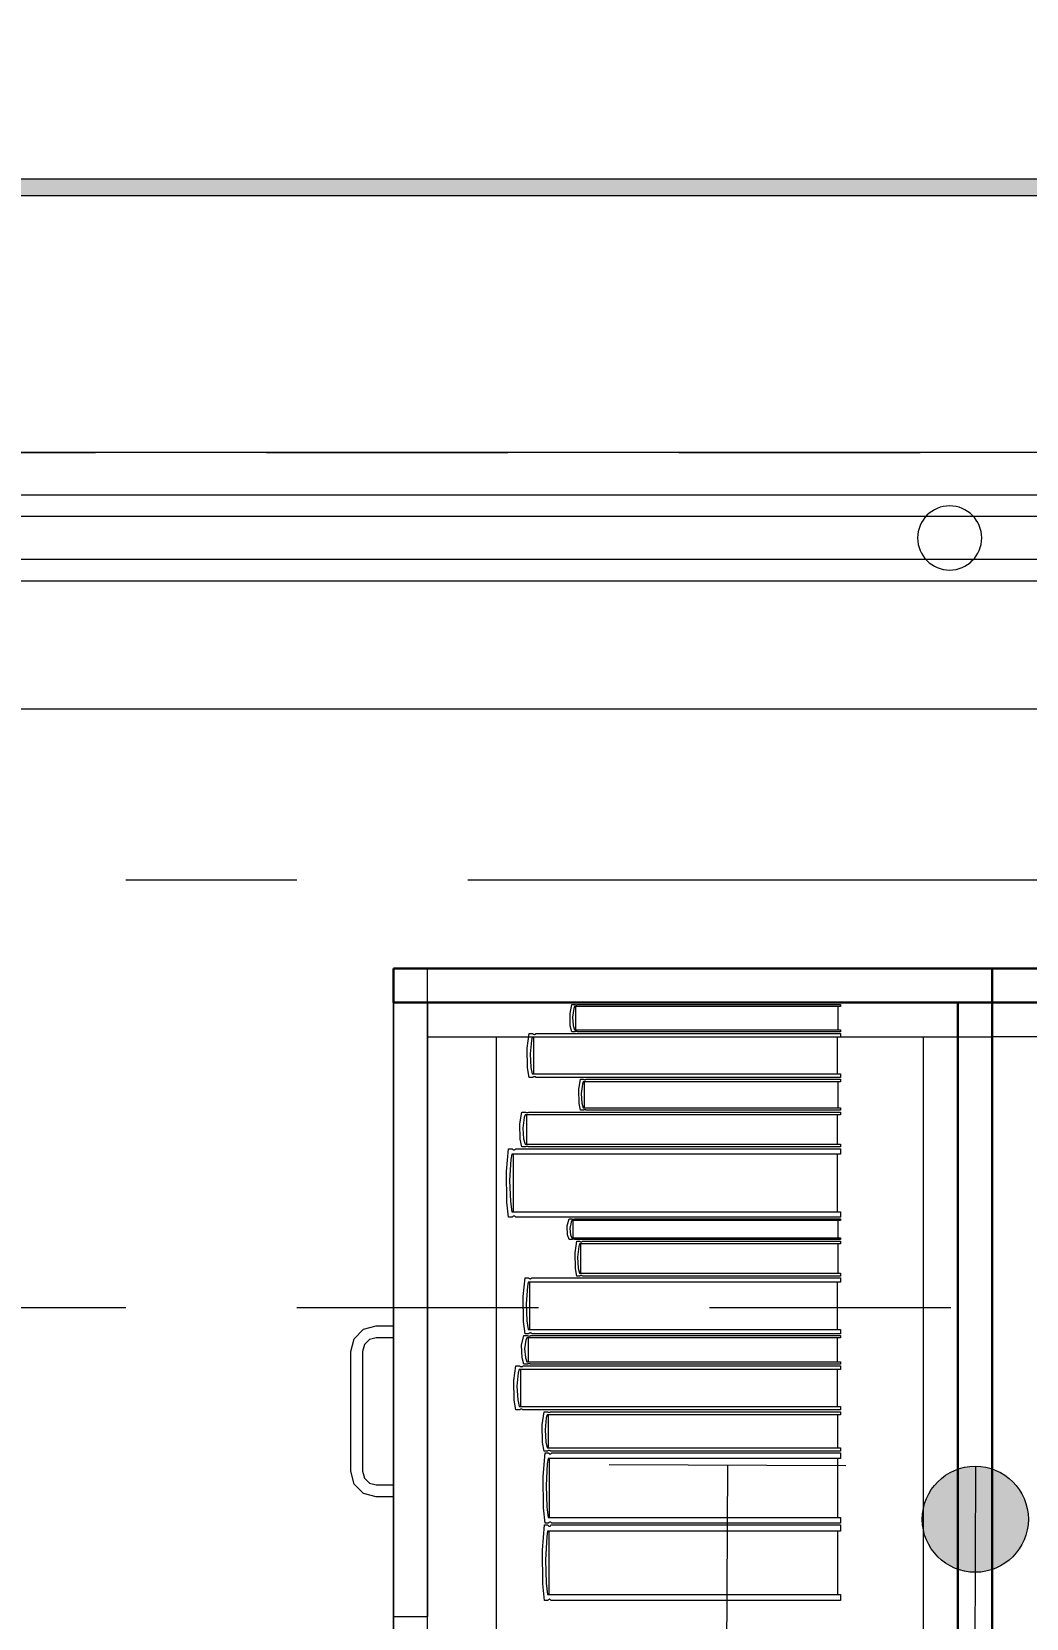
# Model space of a CAD drawing. Header units: inches. Extents: x -19 to 5698, y -728 to 92.
# Drawn here: x 105.29 to 105.872, y 39.218 to 40.146 of the extents above; entities that cross this region are included whole.
import ezdxf

# ---------------------------------------------------------------- set-up
doc = ezdxf.new("R2010")
doc.units = ezdxf.units.IN
doc.header["$MEASUREMENT"] = 0
doc.set_wipeout_variables(frame=1)
doc.header["$PDMODE"] = 1
for name, pattern in [('HIDDEN', [0.375, 0.25, -0.125]), ('Hidden Line', [0.195611, 0.141111, -0.0545]), ('Punto & Raya', [0.65, 0.5, -0.075, 0, -0.075]), ('RAYITAS', [0.375, 0.25, -0.125]), ('Wipeout_Contour', [1, 0, -1])]:
    doc.linetypes.add(name, pattern=pattern)
doc.layers.get('0').update_dxf_attribs({"color": 61})
for name, color, linetype, lineweight in [('00 conduct tomacorr', 120, 'HIDDEN', 30), ('T-TECHO-E', 150, 'Continuous', 20), ('TOMACORRIENTE', 22, 'RAYITAS', 9)]:
    doc.layers.add(name, color=color, linetype=linetype, lineweight=lineweight)
for name, color, linetype in [('02 _ ARQ _ ALB _ Cotas Ejes', 7, 'Continuous'), ('02 _ ARQ _ ALB _ Ejes Generales', 251, 'Continuous'), ('02 _ ARQ _ ZON _ Espacio.3D', 7, 'Continuous'), ('08 _ STR _ EXT _ 07 Losa Aligerada', 7, 'Continuous'), ('08 _ STR _ EXT _ 09 Vigas', 251, 'Continuous'), ('Acabado - Muros', 7, 'Continuous'), ('Estructura - 04 MURO', 7, 'Continuous'), ('Interior - Escaleras & Barandillas', 7, 'Continuous'), ('Interior - Mobiliario', 7, 'Continuous')]:
    doc.layers.add(name, color=color, linetype=linetype)
doc.styles.add('Estilo_Generado_4', font='swisse.ttf')
doc.dimstyles.new('Estilo_Generado__15', dxfattribs={"dimtxt": 0.125, "dimasz": 0.095, "dimexe": 0.18, "dimexo": 0.003, "dimgap": 0, "dimtad": 0, "dimtih": 1, "dimtoh": 1, "dimzin": 0, "dimdsep": 46, "dimtxsty": 'Estilo_Generado_4', "dimblk": 'ARROWHEAD_6', "dimblk1": 'ARROWHEAD_6', "dimblk2": 'ARROWHEAD_6', "dimcen": 0.09, "dimclrd": 144, "dimclre": 144, "dimclrt": 7, "dimadec": 0, "dimazin": 0, "dimtfac": 1, "dimtdec": 4, "dimtmove": 0, "dimatfit": 3, "dimfxl": 1, "dimtolj": 1, "dimtzin": 0, "dimarcsym": 0})

# ---------------------------------------------------------------- blocks, each defined once
blk = doc.blocks.new('ARROWHEAD_6')
at = {"color": 0, "linetype": 'Continuous', "lineweight": 0}
for p, q in [((-0.5, -0.5), (0.5, 0.5)), ((0, 0), (-1, 0))]:
    blk.add_line(p, q, dxfattribs=at)
blk = doc.blocks.new('*D82', base_point=(804.05902, 0))
at = {"layer": '02 _ ARQ _ ALB _ Cotas Ejes', "color": 144, "linetype": 'Continuous', "lineweight": -2, "transparency": 16777216}
for p, q in [((101.81999, 39.653), (101.81999, 45.83784)), ((108.81989, 39.65298), (108.81989, 45.83784)), ((101.91499, 45.65784), (105.08858, 45.65784)), ((108.72489, 45.65784), (105.476, 45.65784))]:
    blk.add_line(p, q, dxfattribs=at)
at = {"layer": 'Defpoints', "color": 0, "linetype": 'Continuous', "transparency": 16777216}
for p in [(108.81989, 45.65784), (101.81999, 39.65), (108.81989, 39.64998)]:
    blk.add_point(p, dxfattribs=at)
at = {"layer": '02 _ ARQ _ ALB _ Cotas Ejes', "color": 144, "linetype": 'Continuous', "lineweight": -2, "transparency": 16777216, "xscale": 0.095, "yscale": 0.095, "zscale": 0.095, "rotation": 180}
blk.add_blockref('ARROWHEAD_6', (101.81999, 45.65784), dxfattribs=at)
at = {"layer": '02 _ ARQ _ ALB _ Cotas Ejes', "color": 144, "linetype": 'Continuous', "lineweight": -2, "transparency": 16777216, "xscale": 0.095, "yscale": 0.095, "zscale": 0.095}
blk.add_blockref('ARROWHEAD_6', (108.81989, 45.65784), dxfattribs=at)
at = {"layer": '02 _ ARQ _ ALB _ Cotas Ejes', "color": 7, "linetype": 'Continuous', "lineweight": 13, "transparency": 16777216, "insert": (105.28229, 45.65784), "char_height": 0.125, "attachment_point": 5, "style": 'Estilo_Generado_4'}
blk.add_mtext('\\A1;7.00', dxfattribs=at)
blk = doc.blocks.new('*D88', base_point=(804.05902, 0))
at = {"layer": '02 _ ARQ _ ALB _ Cotas Ejes', "color": 144, "linetype": 'Continuous', "lineweight": -2, "transparency": 16777216}
for p, q in [((101.56998, 39.903), (101.56998, 45.40877)), ((144.06999, 39.903), (144.06999, 45.40877)), ((101.66498, 45.22877), (122.52031, 45.22877)), ((143.97499, 45.22877), (123.02538, 45.22877))]:
    blk.add_line(p, q, dxfattribs=at)
at = {"layer": 'Defpoints', "color": 0, "linetype": 'Continuous', "transparency": 16777216}
for p in [(144.06999, 45.22877), (101.56998, 39.9), (144.06999, 39.9)]:
    blk.add_point(p, dxfattribs=at)
at = {"layer": '02 _ ARQ _ ALB _ Cotas Ejes', "color": 144, "linetype": 'Continuous', "lineweight": -2, "transparency": 16777216, "xscale": 0.095, "yscale": 0.095, "zscale": 0.095, "rotation": 180}
blk.add_blockref('ARROWHEAD_6', (101.56998, 45.22877), dxfattribs=at)
at = {"layer": '02 _ ARQ _ ALB _ Cotas Ejes', "color": 144, "linetype": 'Continuous', "lineweight": -2, "transparency": 16777216, "xscale": 0.095, "yscale": 0.095, "zscale": 0.095}
blk.add_blockref('ARROWHEAD_6', (144.06999, 45.22877), dxfattribs=at)
at = {"layer": '02 _ ARQ _ ALB _ Cotas Ejes', "color": 7, "linetype": 'Continuous', "lineweight": 13, "transparency": 16777216, "insert": (122.77284, 45.22877), "char_height": 0.125, "attachment_point": 5, "style": 'Estilo_Generado_4'}
blk.add_mtext('\\A1;42.50', dxfattribs=at)
blk = doc.blocks.new('a')
at = {"layer": 'TOMACORRIENTE', "ltscale": 0.05}
h = blk.add_hatch(color=4, dxfattribs=at)
edge = h.paths.add_edge_path()
edge.add_arc((0, 0.0752), 0.02106, 0, 360)
at = {"layer": 'TOMACORRIENTE', "color": 4}
for p, q in [((-0.14553, 0.09625), (-0.0515, 0.09625)), ((-0.09851, 0.09625), (-0.09851, -0.09657)), ((0, 0.09625), (0, -0.09625)), ((0.06232, -0.09625), (0.06232, 0.09625))]:
    blk.add_line(p, q, dxfattribs=at)
blk.add_circle((0, 0.0752), 0.02106, dxfattribs=at)
blk = doc.blocks.new('CABLE 3FACE')
at = {"layer": 'T-TECHO-E', "rotation": 59.94170052614085}
blk.add_blockref('a', (0, 0), dxfattribs=at)

msp = doc.modelspace()

# ---------------------------------------------------------------- hatches: boundary and pattern name
at = {"layer": 'Acabado - Muros', "linetype": 'Continuous', "lineweight": 9}
msp.add_hatch(color=250, dxfattribs=at).paths.add_polyline_path([(106.24, 40.06), (105.05, 40.06), (105.05, 40.05), (106.24, 40.05)])

# ---------------------------------------------------------------- linework, layer by layer
at = {"layer": '02 _ ARQ _ ALB _ Ejes Generales', "color": 251, "linetype": 'Punto & Raya', "lineweight": 13, "true_color": 0x636466}
msp.add_line((98.34541, 39.65), (147.06999, 39.65), dxfattribs=at)
at = {"layer": '02 _ ARQ _ ZON _ Espacio.3D', "color": 254, "linetype": 'Continuous', "lineweight": 0, "flags": 128}
msp.add_lwpolyline([(109.06989, 39), (108.56989, 39), (108.56979, 39.75001), (103.77005, 39.75001), (103.77007, 39.4), (102.06999, 39.4), (102.07, 37.69997), (101.71999, 37.7005), (101.71999, 33.74998), (100.81998, 33.74998), (100.81998, 29.74999), (101.56999, 29.74999), (101.56999, 30.69998), (102.06999, 30.69998), (102.06999, 30.19998), (102.56999, 30.19998), (102.56999, 29.69998), (108.57, 29.7), (108.56999, 31.00019), (112.57002, 31.00007)], dxfattribs=at)
at = {"layer": '08 _ STR _ EXT _ 07 Losa Aligerada', "color": 7, "linetype": 'Continuous', "lineweight": 18, "flags": 128}
msp.add_lwpolyline([(108.76989, 43.87355), (108.76989, 39.9), (103.62007, 39.9), (103.62007, 40.95001), (100.52004, 40.95001), (100.52004, 37.69997), (101.57, 37.69997), (101.57, 33.89998), (100.66998, 33.89998), (100.66998, 27.93923), (100.16999, 27.93923), (100.16999, 5.80001), (117.73532, 5.80001)], dxfattribs=at)
at = {"layer": 'Acabado - Muros', "color": 7, "linetype": 'Continuous', "lineweight": 13, "flags": 128}
msp.add_lwpolyline([(106.24, 40.06), (106.24, 40.05), (105.05, 40.05), (105.05, 40.06)], close=True, dxfattribs=at)
at = {"layer": 'Interior - Mobiliario', "color": 175, "linetype": 'Continuous', "lineweight": 13}
for p, q in [((105.52193, 38.11827), (105.52193, 39.57827)), ((105.52193, 39.57827), (105.83193, 39.57827)), ((105.83193, 39.57827), (105.83193, 38.11827)), ((105.60536, 39.56469), (105.60517, 39.5719)), ((105.60667, 39.56982), (105.60707, 39.56486)), ((105.58007, 39.5516), (105.58129, 39.56015)), ((105.58129, 39.56015), (105.58327, 39.56015)), ((105.58327, 39.56015), (105.58342, 39.56002)), ((105.58342, 39.56002), (105.58365, 39.55987)), ((105.58365, 39.55987), (105.58391, 39.55977)), ((105.58391, 39.55977), (105.58417, 39.55973)), ((105.58417, 39.55973), (105.58444, 39.55973)), ((105.58444, 39.55973), (105.5847, 39.55979)), ((105.5847, 39.55979), (105.58495, 39.5599)), ((105.58495, 39.5599), (105.58518, 39.56006)), ((105.58518, 39.56006), (105.58528, 39.56015)), ((105.58528, 39.56015), (105.76328, 39.56015)), ((105.60622, 39.56115), (105.60536, 39.56469)), ((105.60793, 39.56115), (105.60622, 39.56115)), ((105.60707, 39.56486), (105.60779, 39.56244)), ((105.60779, 39.56244), (105.76328, 39.56244)), ((105.60802, 39.56122), (105.60793, 39.56115)), ((105.60822, 39.56132), (105.60802, 39.56122)), ((105.60843, 39.56138), (105.60822, 39.56132)), ((105.60866, 39.56142), (105.60843, 39.56138)), ((105.60889, 39.56142), (105.60866, 39.56142)), ((105.60912, 39.56139), (105.60889, 39.56142)), ((105.60934, 39.56133), (105.60912, 39.56139)), ((105.60954, 39.56124), (105.60934, 39.56133)), ((105.60967, 39.56115), (105.60954, 39.56124)), ((105.76328, 39.56115), (105.60967, 39.56115)), ((105.76328, 39.56244), (105.76328, 39.56115)), ((105.76328, 39.56015), (105.76328, 39.5581)), ((105.52193, 38.13827), (105.52193, 39.55827)), ((105.52193, 39.55827), (105.56193, 39.55827)), ((105.56193, 39.55827), (105.81193, 39.55827)), ((105.56193, 39.55827), (105.56193, 38.13827)), ((105.58029, 39.54013), (105.58007, 39.5516)), ((105.58257, 39.55616), (105.58181, 39.54829)), ((105.58311, 39.5581), (105.58257, 39.55616)), ((105.76328, 39.5581), (105.58311, 39.5581)), ((105.58402, 39.53655), (105.58402, 39.5581)), ((105.76146, 39.5581), (105.76146, 39.53655)), ((105.81193, 38.13827), (105.81193, 39.55827)), ((105.58181, 39.54829), (105.58227, 39.5404)), ((105.58227, 39.5404), (105.58311, 39.53655)), ((105.58129, 39.5345), (105.58029, 39.54013)), ((105.58327, 39.5345), (105.58129, 39.5345)), ((105.58311, 39.53655), (105.76328, 39.53655)), ((105.58337, 39.5346), (105.58327, 39.5345)), ((105.5836, 39.53476), (105.58337, 39.5346)), ((105.58385, 39.53487), (105.5836, 39.53476)), ((105.58411, 39.53492), (105.58385, 39.53487)), ((105.58438, 39.53493), (105.58411, 39.53492)), ((105.58465, 39.53488), (105.58438, 39.53493)), ((105.5849, 39.53479), (105.58465, 39.53488)), ((105.58513, 39.53464), (105.5849, 39.53479)), ((105.58528, 39.5345), (105.58513, 39.53464)), ((105.76328, 39.5345), (105.58528, 39.5345)), ((105.6103, 39.52743), (105.61132, 39.5335)), ((105.61132, 39.5335), (105.61298, 39.5335)), ((105.61284, 39.53205), (105.61239, 39.53067)), ((105.76328, 39.53205), (105.61284, 39.53205)), ((105.61298, 39.5335), (105.6131, 39.5334)), ((105.6131, 39.5334), (105.6133, 39.5333)), ((105.6133, 39.5333), (105.61351, 39.53323)), ((105.61351, 39.53323), (105.61373, 39.5332)), ((105.6136, 39.51676), (105.6136, 39.53205)), ((105.61373, 39.5332), (105.61395, 39.5332)), ((105.61395, 39.5332), (105.61417, 39.53324)), ((105.61417, 39.53324), (105.61438, 39.53332)), ((105.61438, 39.53332), (105.61457, 39.53343)), ((105.61457, 39.53343), (105.61466, 39.5335)), ((105.61466, 39.5335), (105.76328, 39.5335)), ((105.76176, 39.53205), (105.76176, 39.51676)), ((105.76328, 39.53655), (105.76328, 39.5345)), ((105.76328, 39.5335), (105.76328, 39.53205)), ((105.61049, 39.5193), (105.6103, 39.52743)), ((105.61239, 39.53067), (105.61176, 39.52509)), ((105.61176, 39.52509), (105.61215, 39.51949)), ((105.57579, 39.50749), (105.57704, 39.51431)), ((105.57704, 39.51431), (105.57906, 39.51431)), ((105.5789, 39.51267), (105.57835, 39.51112)), ((105.76328, 39.51267), (105.5789, 39.51267)), ((105.57906, 39.51431), (105.57921, 39.5142)), ((105.57921, 39.5142), (105.57946, 39.51408)), ((105.57946, 39.51408), (105.57971, 39.514)), ((105.57971, 39.514), (105.57999, 39.51397)), ((105.57983, 39.49549), (105.57983, 39.51267)), ((105.57999, 39.51397), (105.58026, 39.51397)), ((105.58026, 39.51397), (105.58053, 39.51402)), ((105.58053, 39.51402), (105.58079, 39.5141)), ((105.58079, 39.5141), (105.58102, 39.51423)), ((105.58102, 39.51423), (105.58112, 39.51431)), ((105.58112, 39.51431), (105.76328, 39.51431)), ((105.61132, 39.51531), (105.61049, 39.5193)), ((105.61298, 39.51531), (105.61132, 39.51531)), ((105.61215, 39.51949), (105.61284, 39.51676)), ((105.61284, 39.51676), (105.76328, 39.51676)), ((105.61306, 39.51538), (105.61298, 39.51531)), ((105.61325, 39.51549), (105.61306, 39.51538)), ((105.61346, 39.51557), (105.61325, 39.51549)), ((105.61368, 39.51561), (105.61346, 39.51557)), ((105.61391, 39.51561), (105.61368, 39.51561)), ((105.61413, 39.51558), (105.61391, 39.51561)), ((105.61434, 39.51551), (105.61413, 39.51558)), ((105.61453, 39.51541), (105.61434, 39.51551)), ((105.61466, 39.51531), (105.61453, 39.51541)), ((105.76328, 39.51531), (105.61466, 39.51531)), ((105.76141, 39.51267), (105.76141, 39.49549)), ((105.76328, 39.51676), (105.76328, 39.51531)), ((105.76328, 39.51431), (105.76328, 39.51267)), ((105.57602, 39.49834), (105.57579, 39.50749)), ((105.57835, 39.51112), (105.57757, 39.50485)), ((105.57757, 39.50485), (105.57804, 39.49856)), ((105.57704, 39.49386), (105.57602, 39.49834)), ((105.57804, 39.49856), (105.5789, 39.49549)), ((105.5789, 39.49549), (105.76328, 39.49549)), ((105.57916, 39.49394), (105.57906, 39.49386)), ((105.5794, 39.49406), (105.57916, 39.49394)), ((105.57966, 39.49415), (105.5794, 39.49406)), ((105.57993, 39.4942), (105.57966, 39.49415)), ((105.5802, 39.4942), (105.57993, 39.4942)), ((105.58047, 39.49416), (105.5802, 39.4942)), ((105.58073, 39.49408), (105.58047, 39.49416)), ((105.58097, 39.49397), (105.58073, 39.49408)), ((105.58112, 39.49386), (105.58097, 39.49397)), ((105.76328, 39.49549), (105.76328, 39.49386)), ((105.56796, 39.4795), (105.56927, 39.49286)), ((105.56927, 39.49286), (105.57138, 39.49286)), ((105.57063, 39.48662), (105.56982, 39.47434)), ((105.57121, 39.48965), (105.57063, 39.48662)), ((105.76328, 39.48965), (105.57121, 39.48965)), ((105.57138, 39.49286), (105.57154, 39.49264)), ((105.57154, 39.49264), (105.57179, 39.49241)), ((105.57179, 39.49241), (105.57206, 39.49226)), ((105.57206, 39.49226), (105.57234, 39.49219)), ((105.57218, 39.45601), (105.57218, 39.48965)), ((105.57234, 39.49219), (105.57263, 39.4922)), ((105.57263, 39.4922), (105.57291, 39.49229)), ((105.57291, 39.49229), (105.57317, 39.49246)), ((105.57317, 39.49246), (105.57342, 39.4927)), ((105.57342, 39.4927), (105.57352, 39.49286)), ((105.57352, 39.49286), (105.76328, 39.49286)), ((105.57906, 39.49386), (105.57704, 39.49386)), ((105.76328, 39.49386), (105.58112, 39.49386)), ((105.76134, 39.48965), (105.76134, 39.45601)), ((105.76328, 39.49286), (105.76328, 39.48965)), ((105.56821, 39.46159), (105.56796, 39.4795)), ((105.56982, 39.47434), (105.57032, 39.46201)), ((105.56927, 39.4528), (105.56821, 39.46159)), ((105.57032, 39.46201), (105.57121, 39.45601)), ((105.57138, 39.4528), (105.56927, 39.4528)), ((105.57121, 39.45601), (105.76328, 39.45601)), ((105.57148, 39.45296), (105.57138, 39.4528)), ((105.57173, 39.4532), (105.57148, 39.45296)), ((105.572, 39.45337), (105.57173, 39.4532)), ((105.57228, 39.45346), (105.572, 39.45337)), ((105.57256, 39.45347), (105.57228, 39.45346)), ((105.57284, 39.4534), (105.57256, 39.45347)), ((105.57312, 39.45325), (105.57284, 39.4534)), ((105.57337, 39.45302), (105.57312, 39.45325)), ((105.57352, 39.4528), (105.57337, 39.45302)), ((105.76328, 39.4528), (105.57352, 39.4528)), ((105.60359, 39.44779), (105.60465, 39.4518)), ((105.60378, 39.44241), (105.60359, 39.44779)), ((105.60465, 39.4518), (105.60637, 39.4518)), ((105.60577, 39.44993), (105.6051, 39.44624)), ((105.60624, 39.45084), (105.60577, 39.44993)), ((105.76328, 39.45084), (105.60624, 39.45084)), ((105.60637, 39.4518), (105.60651, 39.45174)), ((105.60651, 39.45174), (105.60671, 39.45167)), ((105.60671, 39.45167), (105.60693, 39.45163)), ((105.60693, 39.45163), (105.60716, 39.4516)), ((105.60703, 39.44073), (105.60703, 39.45084)), ((105.60716, 39.4516), (105.6074, 39.45161)), ((105.6074, 39.45161), (105.60763, 39.45163)), ((105.60763, 39.45163), (105.60784, 39.45168)), ((105.60784, 39.45168), (105.60804, 39.45176)), ((105.60804, 39.45176), (105.60813, 39.4518)), ((105.60813, 39.4518), (105.76328, 39.4518)), ((105.76169, 39.45084), (105.76169, 39.44073)), ((105.76328, 39.45601), (105.76328, 39.4528)), ((105.76328, 39.4518), (105.76328, 39.45084)), ((105.60465, 39.43977), (105.60378, 39.44241)), ((105.60637, 39.43977), (105.60465, 39.43977)), ((105.6051, 39.44624), (105.60551, 39.44253)), ((105.60551, 39.44253), (105.60624, 39.44073)), ((105.60624, 39.44073), (105.76328, 39.44073)), ((105.60646, 39.43981), (105.60637, 39.43977)), ((105.60666, 39.43989), (105.60646, 39.43981)), ((105.60688, 39.43994), (105.60666, 39.43989)), ((105.60711, 39.43996), (105.60688, 39.43994)), ((105.60734, 39.43997), (105.60711, 39.43996)), ((105.60758, 39.43995), (105.60734, 39.43997)), ((105.6078, 39.4399), (105.60758, 39.43995)), ((105.608, 39.43983), (105.6078, 39.4399)), ((105.60813, 39.43977), (105.608, 39.43983)), ((105.76328, 39.43977), (105.60813, 39.43977)), ((105.60813, 39.43197), (105.60916, 39.43877)), ((105.60916, 39.43877), (105.61084, 39.43877)), ((105.61084, 39.43877), (105.61097, 39.43866)), ((105.61097, 39.43866), (105.61116, 39.43854)), ((105.61116, 39.43854), (105.61138, 39.43846)), ((105.61138, 39.43846), (105.6116, 39.43843)), ((105.6116, 39.43843), (105.61183, 39.43843)), ((105.61183, 39.43843), (105.61205, 39.43848)), ((105.61205, 39.43848), (105.61227, 39.43856)), ((105.61227, 39.43856), (105.61246, 39.43869)), ((105.61246, 39.43869), (105.61255, 39.43877)), ((105.61255, 39.43877), (105.76328, 39.43877)), ((105.76328, 39.44073), (105.76328, 39.43977)), ((105.76328, 39.43877), (105.76328, 39.43714)), ((105.60832, 39.42286), (105.60813, 39.43197)), ((105.61025, 39.43559), (105.6096, 39.42934)), ((105.6096, 39.42934), (105.61, 39.42307)), ((105.6107, 39.43714), (105.61025, 39.43559)), ((105.76328, 39.43714), (105.6107, 39.43714)), ((105.61147, 39.42002), (105.61147, 39.43714)), ((105.76174, 39.43714), (105.76174, 39.42002)), ((105.60916, 39.41839), (105.60832, 39.42286)), ((105.61, 39.42307), (105.6107, 39.42002)), ((105.6107, 39.42002), (105.76328, 39.42002)), ((105.76328, 39.42002), (105.76328, 39.41839)), ((105.5777, 39.40645), (105.57894, 39.41739)), ((105.57894, 39.41739), (105.58094, 39.41739)), ((105.58023, 39.41228), (105.57946, 39.40222)), ((105.58078, 39.41476), (105.58023, 39.41228)), ((105.76328, 39.41476), (105.58078, 39.41476)), ((105.58094, 39.41739), (105.58109, 39.41721)), ((105.58109, 39.41721), (105.58133, 39.41702)), ((105.58133, 39.41702), (105.58159, 39.4169)), ((105.58159, 39.4169), (105.58186, 39.41684)), ((105.5817, 39.38721), (105.5817, 39.41476)), ((105.58186, 39.41684), (105.58213, 39.41685)), ((105.58213, 39.41685), (105.58239, 39.41692)), ((105.58239, 39.41692), (105.58265, 39.41706)), ((105.58265, 39.41706), (105.58288, 39.41726)), ((105.58288, 39.41726), (105.58298, 39.41739)), ((105.58298, 39.41739), (105.76328, 39.41739)), ((105.61084, 39.41839), (105.60916, 39.41839)), ((105.61092, 39.41847), (105.61084, 39.41839)), ((105.61112, 39.41859), (105.61092, 39.41847)), ((105.61133, 39.41868), (105.61112, 39.41859)), ((105.61155, 39.41872), (105.61133, 39.41868)), ((105.61178, 39.41873), (105.61155, 39.41872)), ((105.612, 39.41869), (105.61178, 39.41873)), ((105.61222, 39.41861), (105.612, 39.41869)), ((105.61242, 39.4185), (105.61222, 39.41861)), ((105.61255, 39.41839), (105.61242, 39.4185)), ((105.76328, 39.41839), (105.61255, 39.41839)), ((105.76143, 39.41476), (105.76143, 39.38721)), ((105.76328, 39.41739), (105.76328, 39.41476)), ((105.57793, 39.39178), (105.5777, 39.40645)), ((105.57946, 39.40222), (105.57993, 39.39212)), ((105.57993, 39.39212), (105.58078, 39.38721)), ((105.47894, 39.38177), (105.48443, 39.38726)), ((105.48443, 39.38726), (105.49193, 39.38927)), ((105.49193, 39.38927), (105.50193, 39.38927)), ((105.50193, 39.38927), (105.50193, 39.38227)), ((105.57688, 39.378), (105.57812, 39.38359)), ((105.57894, 39.38459), (105.57793, 39.39178)), ((105.57812, 39.38359), (105.58013, 39.38359)), ((105.58094, 39.38459), (105.57894, 39.38459)), ((105.58013, 39.38359), (105.58029, 39.3835)), ((105.58029, 39.3835), (105.58052, 39.3834)), ((105.58052, 39.3834), (105.58078, 39.38334)), ((105.58078, 39.38721), (105.76328, 39.38721)), ((105.58078, 39.38334), (105.58105, 39.38331)), ((105.58104, 39.38472), (105.58094, 39.38459)), ((105.58128, 39.38492), (105.58104, 39.38472)), ((105.58105, 39.38331), (105.58133, 39.38331)), ((105.58153, 39.38505), (105.58128, 39.38492)), ((105.58133, 39.38331), (105.58159, 39.38335)), ((105.5818, 39.38513), (105.58153, 39.38505)), ((105.58159, 39.38335), (105.58185, 39.38342)), ((105.58207, 39.38514), (105.5818, 39.38513)), ((105.58185, 39.38342), (105.58208, 39.38352)), ((105.58234, 39.38508), (105.58207, 39.38514)), ((105.58208, 39.38352), (105.58218, 39.38359)), ((105.58218, 39.38359), (105.76328, 39.38359)), ((105.58259, 39.38495), (105.58234, 39.38508)), ((105.58283, 39.38476), (105.58259, 39.38495)), ((105.58298, 39.38459), (105.58283, 39.38476)), ((105.76328, 39.38459), (105.58298, 39.38459)), ((105.76328, 39.38721), (105.76328, 39.38459)), ((105.76328, 39.38359), (105.76328, 39.38225)), ((105.47693, 39.37427), (105.47894, 39.38177)), ((105.47693, 39.30427), (105.47693, 39.37427)), ((105.48501, 39.37827), (105.48393, 39.37427)), ((105.48393, 39.37427), (105.48393, 39.30427)), ((105.48793, 39.3812), (105.48501, 39.37827)), ((105.49193, 39.38227), (105.48793, 39.3812)), ((105.50193, 39.38227), (105.49193, 39.38227)), ((105.57711, 39.3705), (105.57688, 39.378)), ((105.57942, 39.38098), (105.57865, 39.37584)), ((105.57865, 39.37584), (105.57912, 39.37068)), ((105.57997, 39.38225), (105.57942, 39.38098)), ((105.76328, 39.38225), (105.57997, 39.38225)), ((105.5809, 39.36816), (105.5809, 39.38225)), ((105.76143, 39.38225), (105.76143, 39.36816)), ((105.5723, 39.35724), (105.57358, 39.36582)), ((105.57358, 39.36582), (105.57564, 39.36582)), ((105.57564, 39.36582), (105.5758, 39.36569)), ((105.5758, 39.36569), (105.57604, 39.36554)), ((105.57604, 39.36554), (105.57631, 39.36544)), ((105.57631, 39.36544), (105.57658, 39.36539)), ((105.57658, 39.36539), (105.57686, 39.3654)), ((105.57686, 39.3654), (105.57714, 39.36546)), ((105.57812, 39.36682), (105.57711, 39.3705)), ((105.57714, 39.36546), (105.5774, 39.36557)), ((105.5774, 39.36557), (105.57764, 39.36572)), ((105.57764, 39.36572), (105.57774, 39.36582)), ((105.57774, 39.36582), (105.76328, 39.36582)), ((105.58013, 39.36682), (105.57812, 39.36682)), ((105.57912, 39.37068), (105.57997, 39.36816)), ((105.57997, 39.36816), (105.76328, 39.36816)), ((105.58024, 39.36689), (105.58013, 39.36682)), ((105.58047, 39.36699), (105.58024, 39.36689)), ((105.58072, 39.36706), (105.58047, 39.36699)), ((105.58099, 39.3671), (105.58072, 39.36706)), ((105.58127, 39.3671), (105.58099, 39.3671)), ((105.58153, 39.36707), (105.58127, 39.3671)), ((105.58179, 39.36701), (105.58153, 39.36707)), ((105.58203, 39.36691), (105.58179, 39.36701)), ((105.58218, 39.36682), (105.58203, 39.36691)), ((105.76328, 39.36682), (105.58218, 39.36682)), ((105.76328, 39.36816), (105.76328, 39.36682)), ((105.76328, 39.36582), (105.76328, 39.36376)), ((105.57254, 39.34573), (105.5723, 39.35724)), ((105.57491, 39.36181), (105.57412, 39.35392)), ((105.57547, 39.36376), (105.57491, 39.36181)), ((105.76328, 39.36376), (105.57547, 39.36376)), ((105.57642, 39.34214), (105.57642, 39.36376)), ((105.76138, 39.36376), (105.76138, 39.34214)), ((105.57358, 39.34008), (105.57254, 39.34573)), ((105.57412, 39.35392), (105.5746, 39.346)), ((105.5746, 39.346), (105.57547, 39.34214)), ((105.57564, 39.34008), (105.57358, 39.34008)), ((105.57547, 39.34214), (105.76328, 39.34214)), ((105.57575, 39.34018), (105.57564, 39.34008)), ((105.57599, 39.34034), (105.57575, 39.34018)), ((105.57625, 39.34045), (105.57599, 39.34034)), ((105.57652, 39.34051), (105.57625, 39.34045)), ((105.5768, 39.34051), (105.57652, 39.34051)), ((105.57708, 39.34047), (105.5768, 39.34051)), ((105.57734, 39.34037), (105.57708, 39.34047)), ((105.57759, 39.34022), (105.57734, 39.34037)), ((105.57774, 39.34008), (105.57759, 39.34022)), ((105.76328, 39.34008), (105.57774, 39.34008)), ((105.58891, 39.33138), (105.59007, 39.33908)), ((105.59007, 39.33908), (105.59195, 39.33908)), ((105.5918, 39.33723), (105.59129, 39.33548)), ((105.76328, 39.33723), (105.5918, 39.33723)), ((105.59195, 39.33908), (105.5921, 39.33896)), ((105.5921, 39.33896), (105.59232, 39.33883)), ((105.59232, 39.33883), (105.59256, 39.33874)), ((105.59256, 39.33874), (105.59281, 39.3387)), ((105.59267, 39.31784), (105.59267, 39.33723)), ((105.59281, 39.3387), (105.59307, 39.3387)), ((105.59307, 39.3387), (105.59332, 39.33875)), ((105.59332, 39.33875), (105.59356, 39.33885)), ((105.59356, 39.33885), (105.59378, 39.33899)), ((105.59378, 39.33899), (105.59387, 39.33908)), ((105.59387, 39.33908), (105.76328, 39.33908)), ((105.76154, 39.33723), (105.76154, 39.31784)), ((105.76328, 39.34214), (105.76328, 39.34008)), ((105.76328, 39.33908), (105.76328, 39.33723)), ((105.58912, 39.32105), (105.58891, 39.33138)), ((105.59129, 39.33548), (105.59057, 39.3284)), ((105.59057, 39.3284), (105.59101, 39.3213)), ((105.59007, 39.31599), (105.58912, 39.32105)), ((105.59101, 39.3213), (105.5918, 39.31784)), ((105.5918, 39.31784), (105.76328, 39.31784)), ((105.76328, 39.31784), (105.76328, 39.31599)), ((105.5895, 39.30126), (105.59066, 39.31499)), ((105.59195, 39.31599), (105.59007, 39.31599)), ((105.59066, 39.31499), (105.59254, 39.31499)), ((105.59187, 39.30858), (105.59115, 39.29596)), ((105.59238, 39.3117), (105.59187, 39.30858)), ((105.59205, 39.31608), (105.59195, 39.31599)), ((105.59227, 39.31622), (105.59205, 39.31608)), ((105.59251, 39.31632), (105.59227, 39.31622)), ((105.76328, 39.3117), (105.59238, 39.3117)), ((105.59276, 39.31637), (105.59251, 39.31632)), ((105.59254, 39.31499), (105.59268, 39.31477)), ((105.59268, 39.31477), (105.5929, 39.31453)), ((105.59301, 39.31638), (105.59276, 39.31637)), ((105.5929, 39.31453), (105.59314, 39.31438)), ((105.59326, 39.31633), (105.59301, 39.31638)), ((105.59314, 39.31438), (105.59339, 39.3143)), ((105.59325, 39.27712), (105.59325, 39.3117)), ((105.59351, 39.31625), (105.59326, 39.31633)), ((105.59339, 39.3143), (105.59365, 39.31431)), ((105.59373, 39.31611), (105.59351, 39.31625)), ((105.59365, 39.31431), (105.5939, 39.31441)), ((105.59387, 39.31599), (105.59373, 39.31611)), ((105.76328, 39.31599), (105.59387, 39.31599)), ((105.5939, 39.31441), (105.59413, 39.31458)), ((105.59413, 39.31458), (105.59435, 39.31483)), ((105.59435, 39.31483), (105.59445, 39.31499)), ((105.59445, 39.31499), (105.76328, 39.31499)), ((105.76155, 39.3117), (105.76155, 39.27712)), ((105.76328, 39.31499), (105.76328, 39.3117)), ((105.47894, 39.29677), (105.47693, 39.30427)), ((105.48393, 39.30427), (105.48501, 39.30027)), ((105.48501, 39.30027), (105.48793, 39.29734)), ((105.58971, 39.28286), (105.5895, 39.30126)), ((105.48443, 39.29128), (105.47894, 39.29677)), ((105.49193, 39.28927), (105.48443, 39.29128)), ((105.48793, 39.29734), (105.49193, 39.29627)), ((105.49193, 39.29627), (105.50193, 39.29627)), ((105.50193, 39.29627), (105.50193, 39.28927)), ((105.59115, 39.29596), (105.59159, 39.28329)), ((105.50193, 39.28927), (105.49193, 39.28927)), ((105.59066, 39.27383), (105.58971, 39.28286)), ((105.59159, 39.28329), (105.59238, 39.27712)), ((105.58915, 39.2581), (105.59031, 39.27283)), ((105.59031, 39.27283), (105.59219, 39.27283)), ((105.59254, 39.27383), (105.59066, 39.27383)), ((105.59219, 39.27283), (105.59233, 39.27259)), ((105.59233, 39.27259), (105.59256, 39.27234)), ((105.59238, 39.27712), (105.76328, 39.27712)), ((105.59263, 39.27399), (105.59254, 39.27383)), ((105.59256, 39.27234), (105.5928, 39.27217)), ((105.59285, 39.27424), (105.59263, 39.27399)), ((105.5928, 39.27217), (105.59305, 39.27209)), ((105.59309, 39.27442), (105.59285, 39.27424)), ((105.59305, 39.27209), (105.59331, 39.2721)), ((105.59334, 39.27451), (105.59309, 39.27442)), ((105.59331, 39.2721), (105.59356, 39.2722)), ((105.59359, 39.27452), (105.59334, 39.27451)), ((105.59356, 39.2722), (105.59379, 39.27239)), ((105.59384, 39.27444), (105.59359, 39.27452)), ((105.59379, 39.27239), (105.59401, 39.27266)), ((105.59408, 39.27429), (105.59384, 39.27444)), ((105.59401, 39.27266), (105.59411, 39.27283)), ((105.59431, 39.27405), (105.59408, 39.27429)), ((105.59411, 39.27283), (105.76328, 39.27283)), ((105.59445, 39.27383), (105.59431, 39.27405)), ((105.76328, 39.27383), (105.59445, 39.27383)), ((105.76328, 39.27712), (105.76328, 39.27383)), ((105.76328, 39.27283), (105.76328, 39.2693)), ((105.59153, 39.26595), (105.59081, 39.2524)), ((105.59204, 39.2693), (105.59153, 39.26595)), ((105.76328, 39.2693), (105.59204, 39.2693)), ((105.59291, 39.23218), (105.59291, 39.2693)), ((105.76155, 39.2693), (105.76155, 39.23218)), ((105.58937, 39.23834), (105.58915, 39.2581)), ((105.59081, 39.2524), (105.59125, 39.2388)), ((105.59031, 39.22865), (105.58937, 39.23834)), ((105.59125, 39.2388), (105.59204, 39.23218)), ((105.59219, 39.22865), (105.59031, 39.22865)), ((105.59204, 39.23218), (105.76328, 39.23218)), ((105.59229, 39.22882), (105.59219, 39.22865)), ((105.59251, 39.22909), (105.59229, 39.22882)), ((105.59274, 39.22927), (105.59251, 39.22909)), ((105.59299, 39.22938), (105.59274, 39.22927)), ((105.59325, 39.22939), (105.59299, 39.22938)), ((105.5935, 39.2293), (105.59325, 39.22939)), ((105.59374, 39.22914), (105.5935, 39.2293)), ((105.59397, 39.22888), (105.59374, 39.22914)), ((105.59411, 39.22865), (105.59397, 39.22888)), ((105.76328, 39.22865), (105.59411, 39.22865)), ((105.76328, 39.23218), (105.76328, 39.22865)), ((105.50193, 39.21927), (105.52193, 39.21927))]:
    msp.add_line(p, q, dxfattribs=at)

# ---------------------------------------------------------------- next in the draw order: wipeouts: each hides what was drawn before it
at = {"color": 254, "linetype": 'Wipeout_Contour', "lineweight": 0, "ltscale": 3274.793145}
msp.add_wipeout([(108.56989, 39.9), (103.77007, 39.9), (103.77007, 39.75), (108.56989, 39.75)], dxfattribs=at).dxf.layer = 'Estructura - 04 MURO'
at = {"color": 254, "linetype": 'Wipeout_Contour', "lineweight": 0, "ltscale": 3273.376073}
msp.add_wipeout([(105.87193, 38.11827), (105.87193, 39.57827), (105.85193, 39.57827), (105.85193, 38.11827)], dxfattribs=at).dxf.layer = 'Interior - Mobiliario'

# ---------------------------------------------------------------- next in the draw order: linework, layer by layer
at = {"layer": '08 _ STR _ EXT _ 09 Vigas', "color": 251, "linetype": 'Hidden Line', "lineweight": 13, "true_color": 0x636466}
msp.add_line((101.56999, 39.9), (144.06999, 39.9), dxfattribs=at)
at = {"layer": 'Estructura - 04 MURO', "color": 7, "linetype": 'Continuous', "lineweight": 13, "flags": 128}
for points in [[(108.56989, 39.9), (103.77007, 39.9)], [(103.77007, 39.75), (108.56989, 39.75)]]:
    msp.add_lwpolyline(points, dxfattribs=at)
at = {"layer": 'Interior - Escaleras & Barandillas', "color": 161, "linetype": 'Continuous', "lineweight": 13, "flags": 128}
for points in [[(103.77007, 39.875), (103.77007, 39.825), (108.56989, 39.825), (108.56989, 39.875)], [(103.77007, 39.8625), (103.77007, 39.8375), (108.56989, 39.8375), (108.56989, 39.8625)], [(103.77007, 39.8625), (103.77007, 39.8375), (108.56989, 39.8375), (108.56989, 39.8625)], [(103.77007, 39.8625), (103.77007, 39.8375), (108.56989, 39.8375), (108.56989, 39.8625)]]:
    msp.add_lwpolyline(points, close=True, dxfattribs=at)
msp.add_lwpolyline([(105.82714, 39.83125, 1), (105.82714, 39.86875, 1)], format="xyb", close=True, dxfattribs=at)
at = {"layer": 'Interior - Mobiliario', "color": 175, "linetype": 'Continuous', "lineweight": 30}
for p, q in [((105.87193, 39.57827), (105.85193, 39.57827)), ((105.85193, 39.57827), (105.85193, 38.11827))]:
    msp.add_line(p, q, dxfattribs=at)
at = {"layer": 'Interior - Mobiliario', "color": 175, "linetype": 'Continuous', "lineweight": 13}
for p, q in [((105.85193, 39.57827), (105.85193, 38.11827)), ((105.87193, 39.57827), (105.85193, 39.57827)), ((105.85193, 39.55827), (105.85193, 38.13827)), ((105.89193, 39.55827), (105.85193, 39.55827))]:
    msp.add_line(p, q, dxfattribs=at)

# ---------------------------------------------------------------- next in the draw order: dimensions: what is measured, and where the dimension line sits
at = {"layer": '02 _ ARQ _ ALB _ Cotas Ejes', "color": 144, "linetype": 'Continuous', "lineweight": 13}
for base, p1, p2, picture, middle in [((108.81989, 45.65784), (101.81999, 39.65), (108.81989, 39.64998), '*D82', (105.28229, 45.65784)), ((144.06999, 45.22877), (101.56998, 39.9), (144.06999, 39.9), '*D88', (122.77284, 45.22877))]:
    dim = msp.add_linear_dim(base=base, p1=p1, p2=p2, dimstyle='Estilo_Generado__15', dxfattribs=at)
    dim.commit()
    dim.dimension.update_dxf_attribs({"geometry": picture, "text_midpoint": middle, "dimtype": 160})

# ---------------------------------------------------------------- next in the draw order: wipeouts: each hides what was drawn before it
at = {"color": 254, "linetype": 'Wipeout_Contour', "lineweight": 0, "ltscale": 3274.175917}
msp.add_wipeout([(106.20193, 39.57827), (106.20193, 39.59827), (105.85193, 39.59827), (105.85193, 39.57827)], dxfattribs=at).dxf.layer = 'Interior - Mobiliario'

# ---------------------------------------------------------------- next in the draw order: linework, layer by layer
at = {"layer": 'Interior - Mobiliario', "color": 175, "linetype": 'Continuous', "lineweight": 30}
for p, q in [((106.20193, 39.59827), (105.85193, 39.59827)), ((105.85193, 39.59827), (105.85193, 39.57827)), ((106.20193, 39.57827), (105.85193, 39.57827))]:
    msp.add_line(p, q, dxfattribs=at)
at = {"layer": 'Interior - Mobiliario', "color": 175, "linetype": 'Continuous', "lineweight": 13}
for p, q in [((105.85193, 39.59827), (105.85193, 39.57827)), ((106.20193, 39.59827), (105.85193, 39.59827)), ((105.85193, 39.59827), (105.85193, 39.55827)), ((106.18193, 39.59827), (105.85193, 39.59827)), ((105.85193, 38.09827), (105.85193, 39.59827)), ((105.85193, 39.59827), (106.20193, 39.59827)), ((105.85193, 39.57827), (106.20193, 39.57827)), ((105.85193, 39.57827), (105.85193, 38.11827)), ((106.20193, 39.57827), (105.85193, 39.57827))]:
    msp.add_line(p, q, dxfattribs=at)

# ---------------------------------------------------------------- next in the draw order: wipeouts: each hides what was drawn before it
at = {"color": 254, "linetype": 'Wipeout_Contour', "lineweight": 0, "ltscale": 3273.296163}
msp.add_wipeout([(105.83193, 38.11827), (105.85193, 38.11827), (105.85193, 39.57827), (105.83193, 39.57827)], dxfattribs=at).dxf.layer = 'Interior - Mobiliario'

# ---------------------------------------------------------------- next in the draw order: linework, layer by layer
at = {"layer": '08 _ STR _ EXT _ 09 Vigas', "color": 251, "linetype": 'Hidden Line', "lineweight": 13, "true_color": 0x636466}
msp.add_line((102.06999, 39.4), (108.57, 39.4), dxfattribs=at)
at = {"layer": 'Interior - Mobiliario', "color": 175, "linetype": 'Continuous', "lineweight": 30}
for p, q in [((105.83193, 39.57827), (105.85193, 39.57827)), ((105.83193, 39.57827), (105.83193, 38.11827)), ((105.85193, 39.57827), (105.85193, 38.11827))]:
    msp.add_line(p, q, dxfattribs=at)
at = {"layer": 'Interior - Mobiliario', "color": 175, "linetype": 'Continuous', "lineweight": 13}
for p, q in [((105.83193, 38.11827), (105.83193, 39.57827)), ((105.83193, 39.57827), (105.85193, 39.57827)), ((105.85193, 39.57827), (105.85193, 38.11827)), ((105.81193, 39.55827), (105.85193, 39.55827)), ((105.85193, 39.55827), (105.85193, 38.13827))]:
    msp.add_line(p, q, dxfattribs=at)

# ---------------------------------------------------------------- next in the draw order: block references
at = {"layer": '00 conduct tomacorr', "xscale": 1.47256122672843, "yscale": 1.47256122672843, "zscale": 1.47256122672843, "rotation": 299.7894777823319}
msp.add_blockref('CABLE 3FACE', (105.84162, 39.16543), dxfattribs=at)

# ---------------------------------------------------------------- next in the draw order: wipeouts: each hides what was drawn before it
at = {"color": 254, "linetype": 'Wipeout_Contour', "lineweight": 0, "ltscale": 3272.777557}
msp.add_wipeout([(105.50193, 39.57827), (105.85193, 39.57827), (105.85193, 39.59827), (105.50193, 39.59827)], dxfattribs=at).dxf.layer = 'Interior - Mobiliario'

# ---------------------------------------------------------------- next in the draw order: linework, layer by layer
at = {"layer": 'Interior - Mobiliario', "color": 175, "linetype": 'Continuous', "lineweight": 30}
for p, q in [((105.50193, 39.59827), (105.85193, 39.59827)), ((105.50193, 39.59827), (105.50193, 39.57827)), ((105.85193, 39.59827), (105.85193, 39.57827)), ((105.50193, 39.57827), (105.85193, 39.57827))]:
    msp.add_line(p, q, dxfattribs=at)
at = {"layer": 'Interior - Mobiliario', "color": 175, "linetype": 'Continuous', "lineweight": 13}
for p, q in [((105.50193, 39.57827), (105.50193, 39.59827)), ((105.50193, 39.59827), (105.85193, 39.59827)), ((105.50193, 39.59827), (105.50193, 38.09827)), ((105.85193, 39.59827), (105.50193, 39.59827)), ((105.52193, 39.55827), (105.52193, 39.59827)), ((105.52193, 39.59827), (105.85193, 39.59827)), ((105.85193, 39.59827), (105.85193, 39.57827)), ((105.85193, 39.59827), (105.85193, 39.55827)), ((105.85193, 38.09827), (105.85193, 39.59827)), ((105.85193, 39.57827), (105.50193, 39.57827)), ((105.50193, 38.11827), (105.50193, 39.57827)), ((105.50193, 39.57827), (105.85193, 39.57827)), ((105.50193, 38.11827), (105.50193, 39.57827)), ((105.50193, 39.57827), (105.83193, 39.57827)), ((105.50193, 39.57827), (105.50193, 39.21927)), ((105.50193, 39.57827), (105.52193, 39.57827)), ((105.52193, 38.11827), (105.52193, 39.57827)), ((105.52193, 39.57827), (105.83193, 39.57827)), ((105.52193, 38.11827), (105.52193, 39.57827)), ((105.52193, 39.57827), (105.83193, 39.57827)), ((105.52193, 39.57827), (105.52193, 39.21927)), ((105.83193, 39.57827), (105.83193, 38.11827)), ((105.83193, 39.57827), (105.83193, 38.11827)), ((105.83193, 39.57827), (105.83193, 38.11827)), ((105.85193, 39.57827), (105.85193, 38.11827)), ((105.60517, 39.5719), (105.60622, 39.57727)), ((105.60622, 39.57727), (105.60793, 39.57727)), ((105.60733, 39.57476), (105.60667, 39.56982)), ((105.60779, 39.57598), (105.60733, 39.57476)), ((105.76328, 39.57598), (105.60779, 39.57598)), ((105.60793, 39.57727), (105.60806, 39.57718)), ((105.60806, 39.57718), (105.60826, 39.57709)), ((105.60826, 39.57709), (105.60848, 39.57703)), ((105.60848, 39.57703), (105.60871, 39.577)), ((105.60858, 39.56244), (105.60858, 39.57598)), ((105.60871, 39.577), (105.60894, 39.57701)), ((105.60894, 39.57701), (105.60917, 39.57704)), ((105.60917, 39.57704), (105.60939, 39.57711)), ((105.60939, 39.57711), (105.60958, 39.57721)), ((105.60958, 39.57721), (105.60967, 39.57727)), ((105.60967, 39.57727), (105.76328, 39.57727)), ((105.76171, 39.57598), (105.76171, 39.56244)), ((105.76328, 39.57727), (105.76328, 39.57598))]:
    msp.add_line(p, q, dxfattribs=at)

doc.saveas('drawing.dxf')
